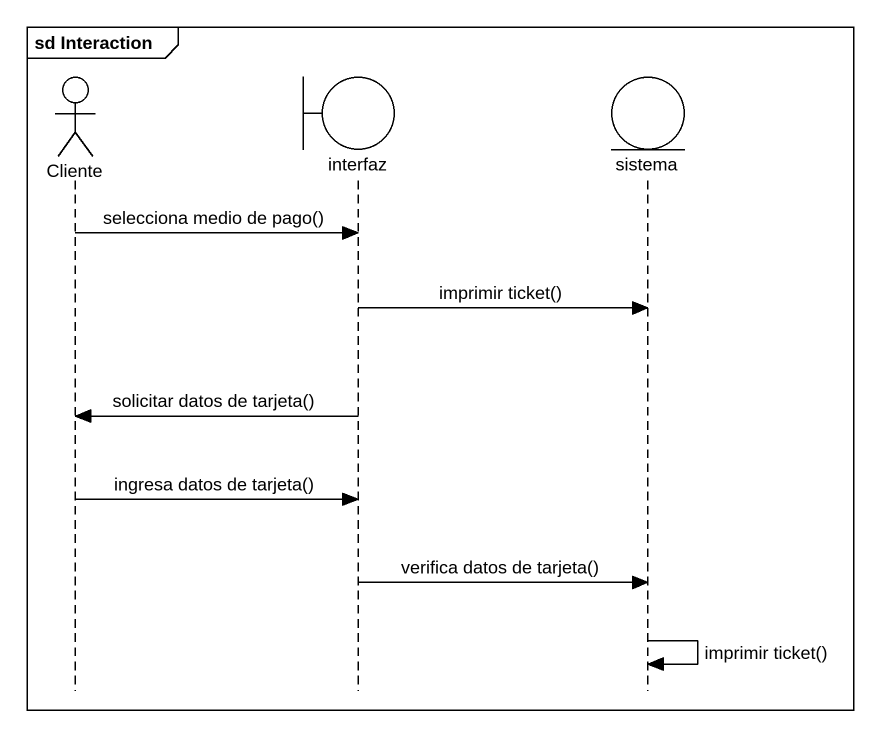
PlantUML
@startuml
mainframe sd Interaction
hide footbox
actor Cliente
boundary interfaz
entity sistema

Cliente -> interfaz : selecciona medio de pago()
interfaz -> sistema : imprimir ticket()
interfaz -> Cliente : solicitar datos de tarjeta()
Cliente -> interfaz : ingresa datos de tarjeta()
interfaz -> sistema : verifica datos de tarjeta()
sistema -> sistema : imprimir ticket()
@enduml
